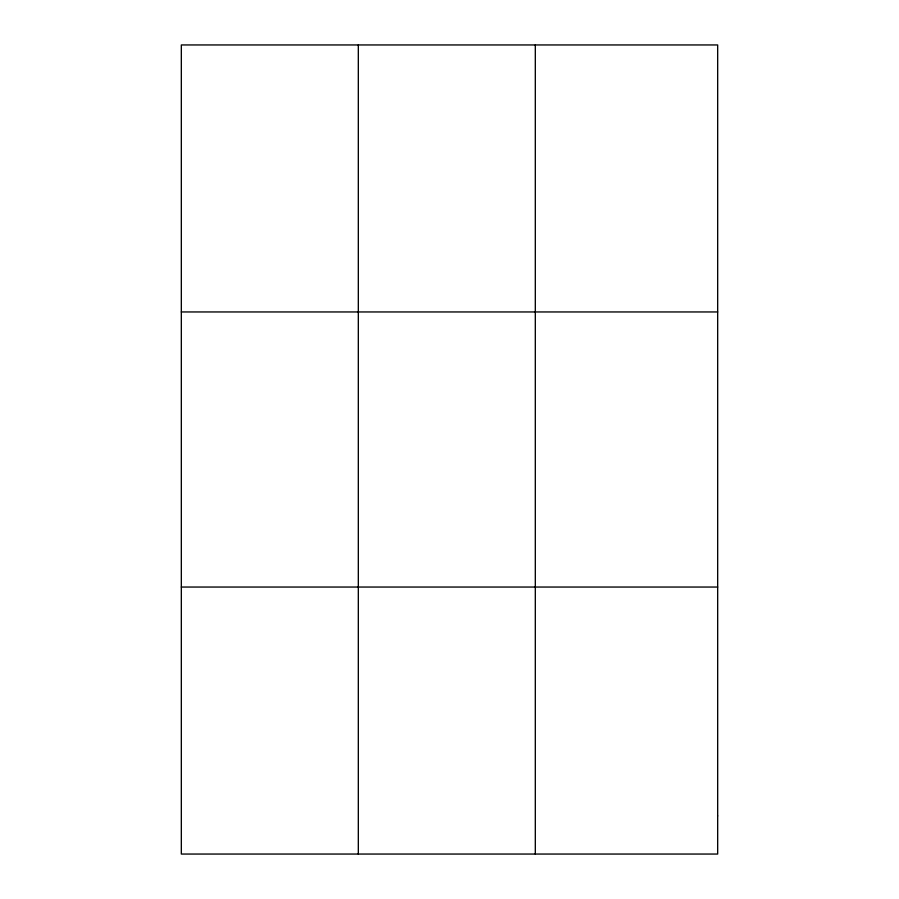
<?xml version="1.0" encoding="UTF-8"?>
<svg xmlns="http://www.w3.org/2000/svg" width="899" height="899" viewBox="0 0 899 899"><rect width="100%" height="100%" fill="white"/><g stroke="black" fill="none" stroke-linecap="round" stroke-linejoin="round"><path stroke-width="1.35" d="M358.319 854.05L358.319 44.95M535.31 854.05L535.31 44.95M181.328 311.953L717.672 311.953M181.328 587.047L717.672 587.047M717.672 815.91L717.672 854.05L181.328 854.05L181.328 44.95L717.672 44.95L717.672 815.91"/></g></svg>
